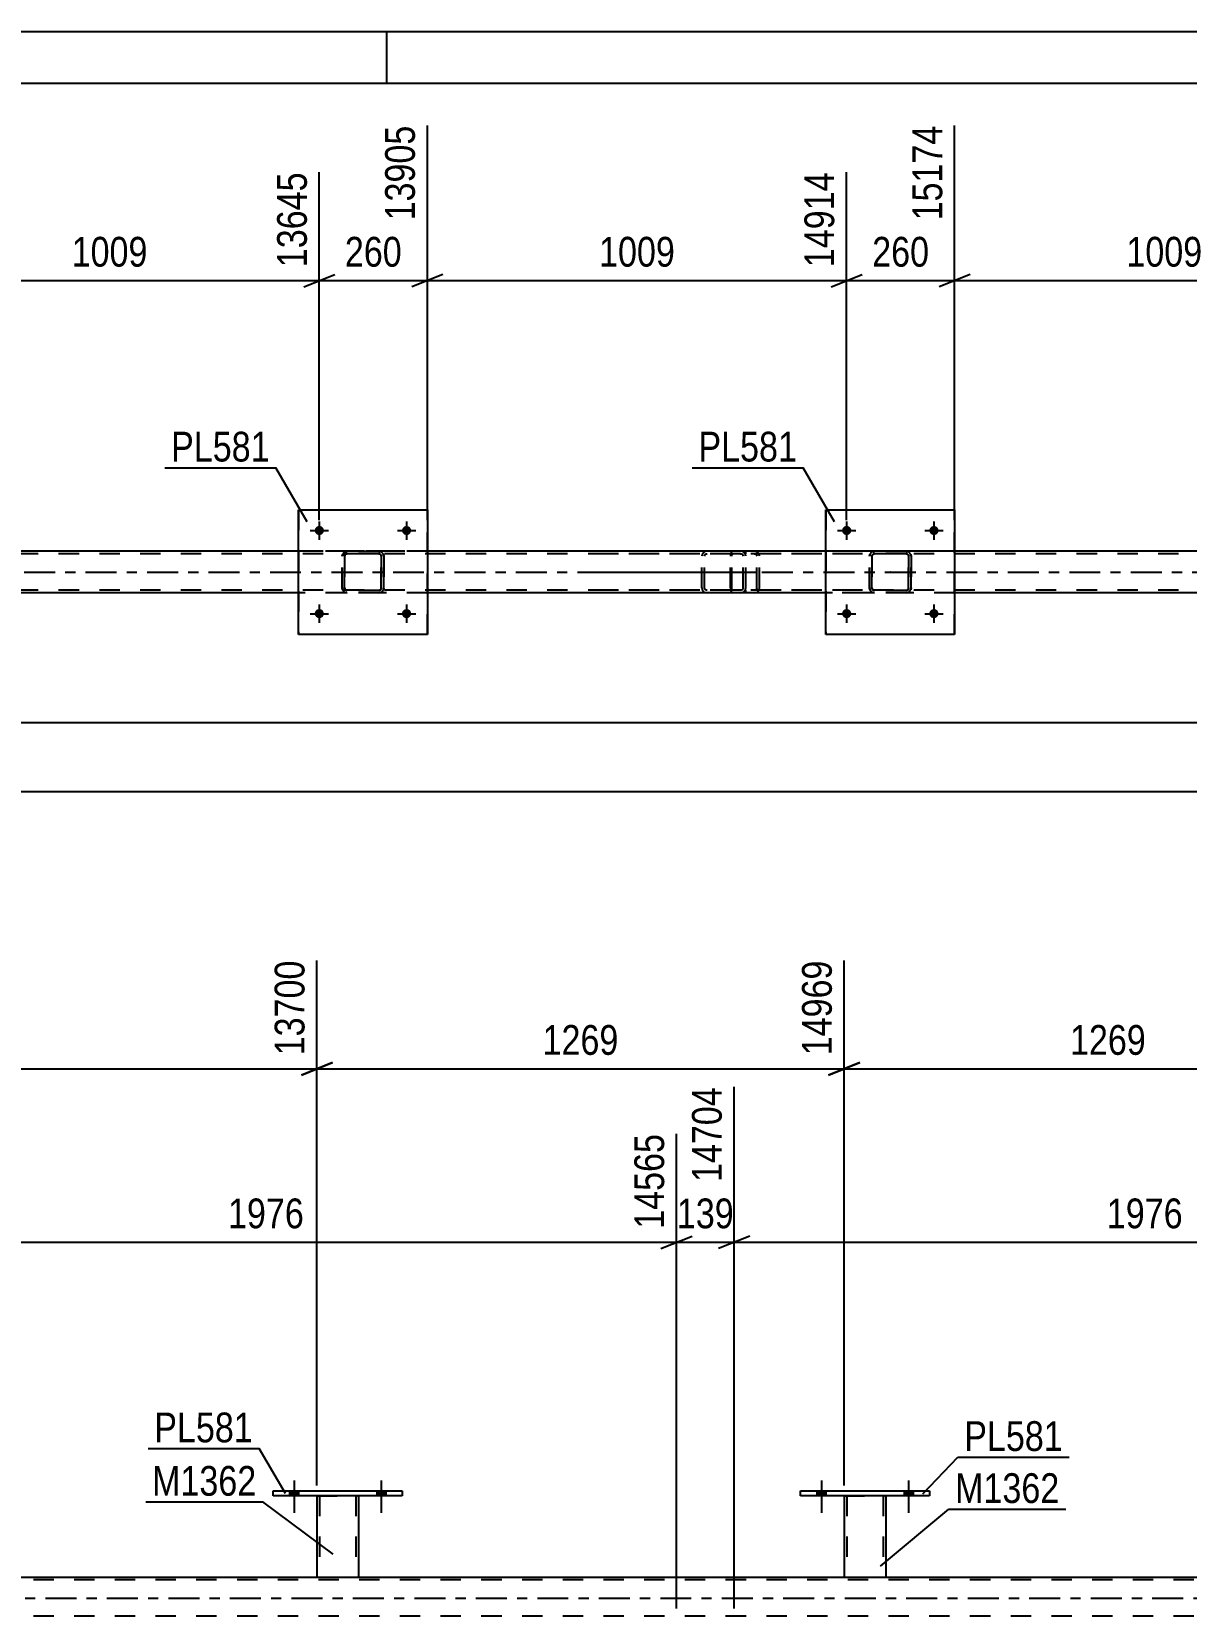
# Model space of a CAD drawing. Header units: millimetres. Extents: x 0 to 841, y 0 to 594.
# Drawn here: x 596.8 to 707.9, y 441.4 to 594 of the extents above; entities that cross this region are included whole.
import ezdxf

# ---------------------------------------------------------------- set-up
doc = ezdxf.new("R2010")
doc.units = ezdxf.units.MM
doc.linetypes.add('DXK_LINE_DOT2', pattern=[3.9198, 1.9599, -1.9599])
doc.linetypes.add('DXK_LINE_DOT3', pattern=[5.9187, 2.979, -0.9799, 0.9799, -0.9799])
doc.styles.add('Arial Narrow', font='ARIALN.TTF', dxfattribs={"height": 0.2})

# ---------------------------------------------------------------- blocks, each defined once
blk = doc.blocks.new('Unknown-122573538-1135')
at = {"color": 5, "linetype": 'Continuous'}
for p, q in [((841, 594), (0, 594)), ((631, 589), (631, 594)), ((836, 589), (5, 589))]:
    blk.add_line(p, q, dxfattribs=at)
blk = doc.blocks.new('Part-122573538-2550 - 2500')
at = {"color": 7, "linetype": 'DXK_LINE_DOT2'}
for p, q in [((758.15, 543.74), (104.82, 543.74)), ((758.15, 543.98), (216.39, 543.98)), ((634.89, 543.98), (622.49, 543.98)), ((685.65, 543.98), (673.25, 543.98)), ((758.15, 540.22), (104.82, 540.22)), ((634.89, 539.98), (622.49, 539.98)), ((685.65, 539.98), (673.25, 539.98))]:
    blk.add_line(p, q, dxfattribs=at)
at = {"color": 2, "linetype": 'Continuous'}
for p, q in [((622.49, 543.98), (584.13, 543.98)), ((673.25, 543.98), (634.89, 543.98)), ((724.02, 543.98), (685.65, 543.98)), ((622.49, 539.98), (584.13, 539.98)), ((673.25, 539.98), (634.89, 539.98)), ((724.02, 539.98), (685.65, 539.98))]:
    blk.add_line(p, q, dxfattribs=at)
at = {"color": 7, "linetype": 'DXK_LINE_DOT3'}
blk.add_line((104.82, 541.98), (758.15, 541.98), dxfattribs=at)
blk = doc.blocks.new('Part-122573538-2644 - 2500')
at = {"color": 2, "linetype": 'Continuous'}
for p, q in [((673.25, 535.97), (673.25, 547.97)), ((673.25, 547.97), (673.25, 547.97)), ((673.25, 547.97), (685.65, 547.97)), ((685.65, 547.97), (685.65, 535.97)), ((673.25, 535.97), (673.25, 535.97)), ((685.65, 535.97), (673.25, 535.97))]:
    blk.add_line(p, q, dxfattribs=at)
at = {"color": 7, "linetype": 'DXK_LINE_DOT2'}
for p, q in [((673.25, 547.97), (673.25, 535.97)), ((673.25, 547.97), (673.25, 547.97)), ((685.65, 535.97), (685.65, 547.97)), ((673.25, 535.97), (673.25, 535.97))]:
    blk.add_line(p, q, dxfattribs=at)
blk = doc.blocks.new('Part-122573538-2645 - 2500')
at = {"color": 7, "linetype": 'DXK_LINE_DOT2'}
for p, q in [((677.45, 543.49), (677.49, 543.68)), ((677.49, 543.68), (677.45, 543.49)), ((677.45, 540.45), (677.45, 543.49)), ((677.45, 543.49), (677.45, 543.49)), ((677.45, 540.45), (677.45, 543.49)), ((677.69, 543.49), (677.71, 543.59)), ((677.71, 543.59), (677.69, 543.49)), ((677.69, 540.45), (677.69, 543.49)), ((677.69, 543.49), (677.69, 543.49)), ((677.69, 543.49), (677.69, 540.45)), ((677.71, 543.59), (677.77, 543.66)), ((677.76, 543.66), (677.71, 543.59)), ((677.75, 543.94), (677.93, 543.97)), ((677.93, 543.97), (677.75, 543.94)), ((677.75, 543.94), (677.75, 543.94)), ((677.84, 543.72), (677.76, 543.66)), ((677.77, 543.66), (677.84, 543.72)), ((677.84, 543.72), (677.93, 543.73)), ((677.93, 543.73), (677.84, 543.72)), ((680.97, 543.97), (677.93, 543.97)), ((680.97, 543.73), (677.93, 543.73)), ((680.97, 543.97), (681.16, 543.94)), ((681.16, 543.94), (680.97, 543.97)), ((680.97, 543.73), (681.07, 543.72)), ((681.07, 543.72), (680.97, 543.73)), ((681.07, 543.72), (681.07, 543.72)), ((681.07, 543.72), (681.14, 543.66)), ((681.14, 543.66), (681.07, 543.72)), ((681.14, 543.66), (681.2, 543.59)), ((681.2, 543.59), (681.14, 543.66)), ((681.2, 543.59), (681.21, 543.49)), ((681.21, 543.49), (681.2, 543.59)), ((681.21, 540.45), (681.21, 543.49)), ((681.21, 543.49), (681.21, 543.49)), ((681.21, 543.49), (681.21, 540.45)), ((681.42, 543.68), (681.45, 543.49)), ((681.45, 543.49), (681.42, 543.68)), ((681.45, 540.45), (681.45, 543.49)), ((681.45, 543.49), (681.45, 543.49)), ((681.45, 543.49), (681.45, 540.45)), ((677.45, 540.45), (677.45, 540.45)), ((677.49, 540.27), (677.45, 540.45)), ((677.45, 540.45), (677.49, 540.27)), ((677.69, 540.45), (677.69, 540.45)), ((677.71, 540.36), (677.69, 540.45)), ((677.69, 540.45), (677.71, 540.36)), ((677.77, 540.28), (677.71, 540.36)), ((677.71, 540.36), (677.76, 540.28)), ((677.76, 540.28), (677.84, 540.23)), ((677.84, 540.23), (677.77, 540.28)), ((677.93, 540.21), (677.84, 540.23)), ((677.84, 540.23), (677.93, 540.21)), ((680.97, 540.21), (677.93, 540.21)), ((681.07, 540.23), (680.97, 540.21)), ((680.97, 540.21), (681.07, 540.23)), ((681.14, 540.28), (681.07, 540.23)), ((681.07, 540.23), (681.14, 540.28)), ((681.07, 540.23), (681.07, 540.23)), ((681.2, 540.36), (681.14, 540.28)), ((681.14, 540.28), (681.2, 540.36)), ((681.21, 540.45), (681.2, 540.36)), ((681.2, 540.36), (681.21, 540.45)), ((681.21, 540.45), (681.21, 540.45)), ((681.45, 540.45), (681.42, 540.27)), ((681.42, 540.27), (681.45, 540.45)), ((681.45, 540.45), (681.45, 540.45)), ((677.75, 540.01), (677.75, 540.01)), ((677.93, 539.97), (677.75, 540.01)), ((677.75, 540.01), (677.93, 539.97)), ((680.97, 539.97), (677.93, 539.97)), ((681.16, 540.01), (680.97, 539.97)), ((680.97, 539.97), (681.16, 540.01))]:
    blk.add_line(p, q, dxfattribs=at)
at = {"color": 7, "linetype": 'DXK_LINE_DOT3'}
blk.add_line((679.46, 541.97), (679.45, 541.97), dxfattribs=at)
at = {"color": 7, "linetype": 'DXK_LINE_DOT2'}
for centre, start, end in [((677.93, 543.49), 112.5, 157.5), ((677.93, 543.49), 112.5, 157.5), ((680.97, 543.49), 22.5, 67.5), ((680.97, 543.49), 22.5, 67.5), ((677.93, 540.45), 202.5, 247.5), ((677.93, 540.45), 202.5, 247.5), ((680.97, 540.45), 292.5, 337.5), ((680.97, 540.45), 292.5, 337.5)]:
    blk.add_arc(centre, 0.48, start, end, dxfattribs=at)
blk = doc.blocks.new('Part-122573538-2650 - 2500')
at = {"color": 2, "linetype": 'Continuous'}
for p, q in [((622.49, 535.97), (622.49, 547.97)), ((622.49, 547.97), (622.49, 547.97)), ((622.49, 547.97), (634.89, 547.97)), ((634.89, 547.97), (634.89, 535.97)), ((622.49, 535.97), (622.49, 535.97)), ((634.89, 535.97), (622.49, 535.97))]:
    blk.add_line(p, q, dxfattribs=at)
at = {"color": 7, "linetype": 'DXK_LINE_DOT2'}
for p, q in [((622.49, 547.97), (622.49, 535.97)), ((622.49, 547.97), (622.49, 547.97)), ((634.89, 535.97), (634.89, 547.97)), ((622.49, 535.97), (622.49, 535.97))]:
    blk.add_line(p, q, dxfattribs=at)
blk = doc.blocks.new('Bolt-122573538-2586 - 2500')
at = {"linetype": 'Continuous'}
for points in [[(674.81, 545.97), (674.82, 546.07), (674.85, 546.15), (674.9, 546.23), (674.96, 546.3), (675.03, 546.36), (675.12, 546.39), (675.21, 546.41), (675.3, 546.41), (675.39, 546.39), (675.47, 546.36), (675.55, 546.3), (675.61, 546.23), (675.66, 546.15), (675.69, 546.07), (675.69, 545.97), (675.69, 545.88), (675.66, 545.8), (675.61, 545.72), (675.55, 545.65), (675.47, 545.59), (675.39, 545.56), (675.3, 545.54), (675.21, 545.54), (675.12, 545.56), (675.03, 545.59), (674.96, 545.65), (674.9, 545.72), (674.85, 545.8), (674.82, 545.88)], [(683.21, 545.97), (683.22, 546.07), (683.25, 546.15), (683.3, 546.23), (683.36, 546.3), (683.43, 546.36), (683.52, 546.39), (683.61, 546.41), (683.7, 546.41), (683.79, 546.39), (683.87, 546.36), (683.95, 546.3), (684.01, 546.23), (684.06, 546.15), (684.09, 546.07), (684.09, 545.97), (684.09, 545.88), (684.06, 545.8), (684.01, 545.72), (683.95, 545.65), (683.87, 545.59), (683.79, 545.56), (683.7, 545.54), (683.61, 545.54), (683.52, 545.56), (683.43, 545.59), (683.36, 545.65), (683.3, 545.72), (683.25, 545.8), (683.22, 545.88)]]:
    blk.add_hatch(color=1, dxfattribs=at).paths.add_polyline_path(points)
at = {"color": 1, "linetype": 'Continuous'}
for p, q in [((675.25, 546.85), (675.25, 545.09)), ((683.65, 546.85), (683.65, 545.09)), ((674.37, 545.97), (676.13, 545.97)), ((682.77, 545.97), (684.53, 545.97))]:
    blk.add_line(p, q, dxfattribs=at)
blk = doc.blocks.new('Part-122573538-2651 - 2500')
at = {"color": 7, "linetype": 'DXK_LINE_DOT2'}
for p, q in [((626.69, 543.49), (626.73, 543.68)), ((626.73, 543.68), (626.69, 543.49)), ((626.69, 540.45), (626.69, 543.49)), ((626.69, 543.49), (626.69, 543.49)), ((626.69, 540.45), (626.69, 543.49)), ((626.93, 543.49), (626.95, 543.59)), ((626.95, 543.59), (626.93, 543.49)), ((626.93, 540.45), (626.93, 543.49)), ((626.93, 543.49), (626.93, 543.49)), ((626.93, 543.49), (626.93, 540.45)), ((626.95, 543.59), (627, 543.66)), ((627, 543.66), (626.95, 543.59)), ((626.99, 543.94), (627.17, 543.97)), ((627.17, 543.97), (626.99, 543.94)), ((626.99, 543.94), (626.99, 543.94)), ((627, 543.66), (627.08, 543.72)), ((627.08, 543.72), (627, 543.66)), ((627.08, 543.72), (627.17, 543.73)), ((627.17, 543.73), (627.08, 543.72)), ((630.21, 543.97), (627.17, 543.97)), ((630.21, 543.73), (627.17, 543.73)), ((630.21, 543.97), (630.39, 543.94)), ((630.4, 543.94), (630.21, 543.97)), ((630.21, 543.73), (630.3, 543.72)), ((630.3, 543.72), (630.21, 543.73)), ((630.3, 543.72), (630.3, 543.72)), ((630.3, 543.72), (630.38, 543.66)), ((630.38, 543.66), (630.3, 543.72)), ((630.38, 543.66), (630.43, 543.59)), ((630.43, 543.59), (630.38, 543.66)), ((630.43, 543.59), (630.45, 543.49)), ((630.45, 543.49), (630.43, 543.59)), ((630.45, 540.45), (630.45, 543.49)), ((630.45, 543.49), (630.45, 543.49)), ((630.45, 543.49), (630.45, 540.45)), ((630.65, 543.68), (630.69, 543.49)), ((630.69, 543.49), (630.66, 543.68)), ((630.69, 540.45), (630.69, 543.49)), ((630.69, 543.49), (630.69, 543.49)), ((630.69, 543.49), (630.69, 540.45)), ((626.69, 540.45), (626.69, 540.45)), ((626.73, 540.27), (626.69, 540.45)), ((626.69, 540.45), (626.73, 540.27)), ((626.93, 540.45), (626.93, 540.45)), ((626.95, 540.36), (626.93, 540.45)), ((626.93, 540.45), (626.95, 540.36)), ((627, 540.28), (626.95, 540.36)), ((626.95, 540.36), (627, 540.28)), ((627.08, 540.23), (627, 540.28)), ((627, 540.28), (627.08, 540.23)), ((627.17, 540.21), (627.08, 540.23)), ((627.08, 540.23), (627.17, 540.21)), ((630.21, 540.21), (627.17, 540.21)), ((630.3, 540.23), (630.21, 540.21)), ((630.21, 540.21), (630.3, 540.23)), ((630.38, 540.28), (630.3, 540.23)), ((630.3, 540.23), (630.38, 540.28)), ((630.3, 540.23), (630.3, 540.23)), ((630.43, 540.36), (630.38, 540.28)), ((630.38, 540.28), (630.43, 540.36)), ((630.45, 540.45), (630.43, 540.36)), ((630.43, 540.36), (630.45, 540.45)), ((630.45, 540.45), (630.45, 540.45)), ((630.69, 540.45), (630.65, 540.27)), ((630.66, 540.27), (630.69, 540.45)), ((630.69, 540.45), (630.69, 540.45)), ((626.99, 540.01), (626.99, 540.01)), ((627.17, 539.97), (626.99, 540.01)), ((626.99, 540.01), (627.17, 539.97)), ((630.21, 539.97), (627.17, 539.97)), ((630.39, 540.01), (630.21, 539.97)), ((630.21, 539.97), (630.4, 540.01))]:
    blk.add_line(p, q, dxfattribs=at)
at = {"color": 7, "linetype": 'DXK_LINE_DOT3'}
blk.add_line((628.69, 541.97), (628.69, 541.97), dxfattribs=at)
at = {"color": 7, "linetype": 'DXK_LINE_DOT2'}
for centre, start, end in [((627.17, 543.49), 112.5, 157.5), ((627.17, 543.49), 112.5, 157.5), ((630.21, 543.49), 22.5, 67.5), ((630.21, 543.49), 22.5, 67.5), ((627.17, 540.45), 202.5, 247.5), ((627.17, 540.45), 202.5, 247.5), ((630.21, 540.45), 292.5, 337.5), ((630.21, 540.45), 292.5, 337.5)]:
    blk.add_arc(centre, 0.48, start, end, dxfattribs=at)
blk = doc.blocks.new('Bolt-122573538-2587 - 2500')
at = {"linetype": 'Continuous'}
for points in [[(674.81, 537.97), (674.82, 538.07), (674.85, 538.15), (674.9, 538.23), (674.96, 538.3), (675.03, 538.36), (675.12, 538.39), (675.21, 538.41), (675.3, 538.41), (675.39, 538.39), (675.47, 538.36), (675.55, 538.3), (675.61, 538.23), (675.66, 538.15), (675.69, 538.07), (675.69, 537.97), (675.69, 537.88), (675.66, 537.8), (675.61, 537.72), (675.55, 537.65), (675.47, 537.59), (675.39, 537.56), (675.3, 537.54), (675.21, 537.54), (675.12, 537.56), (675.03, 537.59), (674.96, 537.65), (674.9, 537.72), (674.85, 537.8), (674.82, 537.88)], [(683.21, 537.97), (683.22, 538.07), (683.25, 538.15), (683.3, 538.23), (683.36, 538.3), (683.43, 538.36), (683.52, 538.39), (683.61, 538.41), (683.7, 538.41), (683.79, 538.39), (683.87, 538.36), (683.95, 538.3), (684.01, 538.23), (684.06, 538.15), (684.09, 538.07), (684.09, 537.97), (684.09, 537.88), (684.06, 537.8), (684.01, 537.72), (683.95, 537.65), (683.87, 537.59), (683.79, 537.56), (683.7, 537.54), (683.61, 537.54), (683.52, 537.56), (683.43, 537.59), (683.36, 537.65), (683.3, 537.72), (683.25, 537.8), (683.22, 537.88)]]:
    blk.add_hatch(color=1, dxfattribs=at).paths.add_polyline_path(points)
at = {"color": 1, "linetype": 'Continuous'}
for p, q in [((675.25, 538.85), (675.25, 537.09)), ((683.65, 538.85), (683.65, 537.09)), ((674.37, 537.97), (676.13, 537.97)), ((682.77, 537.97), (684.53, 537.97))]:
    blk.add_line(p, q, dxfattribs=at)
blk = doc.blocks.new('Bolt-122573538-2588 - 2500')
at = {"linetype": 'Continuous'}
for points in [[(624.05, 545.97), (624.06, 546.07), (624.09, 546.15), (624.14, 546.23), (624.2, 546.3), (624.27, 546.36), (624.36, 546.39), (624.45, 546.41), (624.54, 546.41), (624.63, 546.39), (624.71, 546.36), (624.79, 546.3), (624.85, 546.23), (624.89, 546.15), (624.92, 546.07), (624.93, 545.97), (624.92, 545.88), (624.89, 545.8), (624.85, 545.72), (624.79, 545.65), (624.71, 545.59), (624.63, 545.56), (624.54, 545.54), (624.45, 545.54), (624.36, 545.56), (624.27, 545.59), (624.2, 545.65), (624.14, 545.72), (624.09, 545.8), (624.06, 545.88)], [(632.45, 545.97), (632.46, 546.07), (632.49, 546.15), (632.54, 546.23), (632.6, 546.3), (632.67, 546.36), (632.76, 546.39), (632.85, 546.41), (632.94, 546.41), (633.03, 546.39), (633.11, 546.36), (633.19, 546.3), (633.25, 546.23), (633.29, 546.15), (633.32, 546.07), (633.33, 545.97), (633.32, 545.88), (633.29, 545.8), (633.25, 545.72), (633.19, 545.65), (633.11, 545.59), (633.03, 545.56), (632.94, 545.54), (632.85, 545.54), (632.76, 545.56), (632.67, 545.59), (632.6, 545.65), (632.54, 545.72), (632.49, 545.8), (632.46, 545.88)]]:
    blk.add_hatch(color=1, dxfattribs=at).paths.add_polyline_path(points)
at = {"color": 1, "linetype": 'Continuous'}
for p, q in [((624.49, 546.85), (624.49, 545.09)), ((632.89, 546.85), (632.89, 545.09)), ((623.61, 545.97), (625.37, 545.97)), ((632.01, 545.97), (633.77, 545.97))]:
    blk.add_line(p, q, dxfattribs=at)
blk = doc.blocks.new('Bolt-122573538-2589 - 2500')
at = {"linetype": 'Continuous'}
for points in [[(624.05, 537.97), (624.06, 538.07), (624.09, 538.15), (624.14, 538.23), (624.2, 538.3), (624.27, 538.36), (624.36, 538.39), (624.45, 538.41), (624.54, 538.41), (624.63, 538.39), (624.71, 538.36), (624.79, 538.3), (624.85, 538.23), (624.89, 538.15), (624.92, 538.07), (624.93, 537.97), (624.92, 537.88), (624.89, 537.8), (624.85, 537.72), (624.79, 537.65), (624.71, 537.59), (624.63, 537.56), (624.54, 537.54), (624.45, 537.54), (624.36, 537.56), (624.27, 537.59), (624.2, 537.65), (624.14, 537.72), (624.09, 537.8), (624.06, 537.88)], [(632.45, 537.97), (632.46, 538.07), (632.49, 538.15), (632.54, 538.23), (632.6, 538.3), (632.67, 538.36), (632.76, 538.39), (632.85, 538.41), (632.94, 538.41), (633.03, 538.39), (633.11, 538.36), (633.19, 538.3), (633.25, 538.23), (633.29, 538.15), (633.32, 538.07), (633.33, 537.97), (633.32, 537.88), (633.29, 537.8), (633.25, 537.72), (633.19, 537.65), (633.11, 537.59), (633.03, 537.56), (632.94, 537.54), (632.85, 537.54), (632.76, 537.56), (632.67, 537.59), (632.6, 537.65), (632.54, 537.72), (632.49, 537.8), (632.46, 537.88)]]:
    blk.add_hatch(color=1, dxfattribs=at).paths.add_polyline_path(points)
at = {"color": 1, "linetype": 'Continuous'}
for p, q in [((624.49, 538.85), (624.49, 537.09)), ((632.89, 538.85), (632.89, 537.09)), ((623.61, 537.97), (625.37, 537.97)), ((632.01, 537.97), (633.77, 537.97))]:
    blk.add_line(p, q, dxfattribs=at)
blk = doc.blocks.new('Part-122573538-2702 - 2500')
at = {"color": 7, "linetype": 'DXK_LINE_DOT2'}
for p, q in [((665.04, 543.98), (650.71, 543.98)), ((665.04, 543.74), (650.71, 543.74)), ((661.35, 543.67), (661.31, 543.5)), ((661.31, 540.46), (661.31, 543.5)), ((661.35, 543.68), (661.35, 543.67)), ((661.57, 543.5), (661.59, 543.59)), ((661.57, 540.46), (661.57, 543.5)), ((661.59, 543.59), (661.64, 543.67)), ((661.82, 543.98), (661.63, 543.94)), ((661.64, 543.67), (661.73, 543.72)), ((661.73, 543.72), (661.82, 543.74)), ((665.23, 543.94), (665.04, 543.98)), ((665.04, 543.74), (665.13, 543.72)), ((665.13, 543.72), (665.22, 543.67)), ((665.22, 543.67), (665.27, 543.59)), ((665.27, 543.59), (665.29, 543.5)), ((665.29, 540.46), (665.29, 543.5)), ((665.51, 543.67), (665.51, 543.68)), ((665.55, 543.5), (665.51, 543.67)), ((665.55, 540.46), (665.55, 543.5)), ((665.04, 540.22), (650.71, 540.22)), ((661.31, 540.46), (661.35, 540.27)), ((661.59, 540.36), (661.57, 540.46)), ((661.64, 540.29), (661.59, 540.36)), ((661.73, 540.23), (661.64, 540.29)), ((661.82, 540.22), (661.73, 540.23)), ((665.13, 540.23), (665.04, 540.22)), ((665.22, 540.29), (665.13, 540.23)), ((665.27, 540.36), (665.22, 540.29)), ((665.29, 540.46), (665.27, 540.36)), ((665.51, 540.27), (665.55, 540.46)), ((665.04, 539.98), (650.71, 539.98)), ((661.63, 540.01), (661.82, 539.98)), ((665.04, 539.98), (665.23, 540.01))]:
    blk.add_line(p, q, dxfattribs=at)
at = {"color": 7, "linetype": 'DXK_LINE_DOT3'}
blk.add_line((652.31, 541.98), (666.68, 541.98), dxfattribs=at)
at = {"color": 7, "linetype": 'DXK_LINE_DOT2'}
for centre, start, end in [((661.8, 543.48), 110.9282, 155.8647), ((665.05, 543.48), 24.1353, 69.0718), ((661.8, 540.47), 204.1353, 249.0718), ((665.05, 540.47), 290.9282, 335.8647)]:
    blk.add_arc(centre, 0.495, start, end, dxfattribs=at)
blk = doc.blocks.new('Part-122573538-2715 - 2500')
at = {"color": 7, "linetype": 'DXK_LINE_DOT2'}
for p, q in [((664.08, 543.68), (664.06, 543.5)), ((664.06, 540.46), (664.06, 543.5)), ((664.13, 543.83), (664.08, 543.68)), ((664.22, 543.94), (664.13, 543.83)), ((664.19, 543.5), (664.2, 543.59)), ((664.19, 540.46), (664.19, 543.5)), ((664.2, 543.59), (664.23, 543.67)), ((664.32, 543.98), (664.22, 543.94)), ((664.23, 543.67), (664.27, 543.72)), ((664.27, 543.72), (664.32, 543.74)), ((676.79, 543.98), (664.32, 543.98)), ((676.79, 543.74), (664.32, 543.74)), ((665.55, 543.74), (665.55, 543.98)), ((666.55, 543.94), (666.36, 543.98)), ((666.36, 543.74), (666.46, 543.72)), ((666.46, 543.72), (666.54, 543.67)), ((666.54, 543.67), (666.59, 543.59)), ((666.59, 543.59), (666.61, 543.5)), ((666.61, 540.46), (666.61, 543.5)), ((666.83, 543.67), (666.83, 543.68)), ((666.87, 543.5), (666.83, 543.67)), ((666.87, 540.46), (666.87, 543.5)), ((664.06, 540.46), (664.08, 540.27)), ((664.08, 540.27), (664.13, 540.12)), ((664.13, 540.12), (664.22, 540.01)), ((664.2, 540.36), (664.19, 540.46)), ((664.23, 540.29), (664.2, 540.36)), ((664.27, 540.23), (664.23, 540.29)), ((664.32, 540.22), (664.27, 540.23)), ((676.79, 540.22), (664.32, 540.22)), ((665.55, 539.98), (665.55, 540.22)), ((666.46, 540.23), (666.36, 540.22)), ((666.54, 540.29), (666.46, 540.23)), ((666.59, 540.36), (666.54, 540.29)), ((666.61, 540.46), (666.59, 540.36)), ((666.83, 540.27), (666.87, 540.46)), ((664.22, 540.01), (664.32, 539.98)), ((676.79, 539.98), (664.32, 539.98)), ((666.36, 539.98), (666.55, 540.01))]:
    blk.add_line(p, q, dxfattribs=at)
for centre, start, end in [((666.38, 543.48), 23.9465, 68.8966), ((666.38, 540.47), 291.1034, 336.0535)]:
    blk.add_arc(centre, 0.493, start, end, dxfattribs=at)
blk = doc.blocks.new('Part-122573538-3309 - 3249')
at = {"color": 2, "linetype": 'Continuous'}
blk.add_line((100.96, 445.2), (755.72, 445.2), dxfattribs=at)
at = {"color": 7, "linetype": 'DXK_LINE_DOT2'}
for p, q in [((755.72, 444.96), (100.96, 444.96)), ((755.72, 441.44), (100.96, 441.44))]:
    blk.add_line(p, q, dxfattribs=at)
at = {"color": 7, "linetype": 'DXK_LINE_DOT3'}
blk.add_line((100.96, 443.2), (755.72, 443.2), dxfattribs=at)
blk = doc.blocks.new('Bolt-122573538-3494 - 3249')
at = {"linetype": 'Continuous'}
for points in [[(672.38, 453.04), (673.26, 453.04), (673.26, 453.52), (672.38, 453.52)], [(680.78, 453.04), (681.66, 453.04), (681.66, 453.52), (680.78, 453.52)]]:
    blk.add_hatch(color=1, dxfattribs=at).paths.add_polyline_path(points)
at = {"color": 1, "linetype": 'Continuous'}
for p, q in [((672.38, 453.52), (672.38, 453.04)), ((672.82, 454.52), (672.82, 451.4)), ((673.26, 453.52), (673.26, 453.04)), ((680.78, 453.52), (680.78, 453.04)), ((681.22, 454.52), (681.22, 451.4)), ((681.66, 453.52), (681.66, 453.04))]:
    blk.add_line(p, q, dxfattribs=at)
blk = doc.blocks.new('Bolt-122573538-3495 - 3249')
at = {"linetype": 'Continuous'}
for points in [[(672.38, 453.04), (673.26, 453.04), (673.26, 453.52), (672.38, 453.52)], [(680.78, 453.04), (681.66, 453.04), (681.66, 453.52), (680.78, 453.52)]]:
    blk.add_hatch(color=1, dxfattribs=at).paths.add_polyline_path(points)
at = {"color": 1, "linetype": 'Continuous'}
for p, q in [((672.38, 453.52), (672.38, 453.04)), ((672.82, 454.52), (672.82, 451.4)), ((673.26, 453.52), (673.26, 453.04)), ((680.78, 453.52), (680.78, 453.04)), ((681.22, 454.52), (681.22, 451.4)), ((681.66, 453.52), (681.66, 453.04))]:
    blk.add_line(p, q, dxfattribs=at)
blk = doc.blocks.new('Part-122573538-3524 - 3249')
at = {"color": 2, "linetype": 'Continuous'}
for p, q in [((670.82, 453.52), (683.22, 453.52)), ((670.82, 453.04), (670.82, 453.52)), ((683.22, 453.52), (683.22, 453.04)), ((683.22, 453.04), (670.82, 453.04))]:
    blk.add_line(p, q, dxfattribs=at)
blk = doc.blocks.new('Bolt-122573538-3653 - 3249')
at = {"linetype": 'Continuous'}
for points in [[(621.62, 453.04), (622.5, 453.04), (622.5, 453.52), (621.62, 453.52)], [(630.02, 453.04), (630.9, 453.04), (630.9, 453.52), (630.02, 453.52)]]:
    blk.add_hatch(color=1, dxfattribs=at).paths.add_polyline_path(points)
at = {"color": 1, "linetype": 'Continuous'}
for p, q in [((621.62, 453.52), (621.62, 453.04)), ((622.06, 454.52), (622.06, 451.4)), ((622.5, 453.52), (622.5, 453.04)), ((630.02, 453.52), (630.02, 453.04)), ((630.46, 454.52), (630.46, 451.4)), ((630.9, 453.52), (630.9, 453.04))]:
    blk.add_line(p, q, dxfattribs=at)
blk = doc.blocks.new('Bolt-122573538-3654 - 3249')
at = {"linetype": 'Continuous'}
for points in [[(621.62, 453.04), (622.5, 453.04), (622.5, 453.52), (621.62, 453.52)], [(630.02, 453.04), (630.9, 453.04), (630.9, 453.52), (630.02, 453.52)]]:
    blk.add_hatch(color=1, dxfattribs=at).paths.add_polyline_path(points)
at = {"color": 1, "linetype": 'Continuous'}
for p, q in [((621.62, 453.52), (621.62, 453.04)), ((622.06, 454.52), (622.06, 451.4)), ((622.5, 453.52), (622.5, 453.04)), ((630.02, 453.52), (630.02, 453.04)), ((630.46, 454.52), (630.46, 451.4)), ((630.9, 453.52), (630.9, 453.04))]:
    blk.add_line(p, q, dxfattribs=at)
blk = doc.blocks.new('Part-122573538-3674 - 3249')
at = {"color": 2, "linetype": 'Continuous'}
for p, q in [((624.26, 453.04), (624.26, 445.2)), ((628.26, 453.04), (628.26, 445.2)), ((624.26, 445.2), (628.26, 445.2))]:
    blk.add_line(p, q, dxfattribs=at)
at = {"color": 7, "linetype": 'DXK_LINE_DOT2'}
for p, q in [((624.26, 453.04), (628.26, 453.04)), ((624.26, 453.04), (624.26, 453.04)), ((624.26, 453.04), (624.26, 453.04)), ((624.5, 453.04), (624.5, 445.2)), ((628.02, 453.04), (628.02, 445.2)), ((628.26, 453.04), (628.26, 453.04)), ((628.26, 453.04), (628.26, 453.04)), ((627.96, 445.2), (628, 445.2)), ((627.96, 445.2), (628, 445.2)), ((628, 445.2), (628.02, 445.2)), ((628, 445.2), (628.02, 445.2))]:
    blk.add_line(p, q, dxfattribs=at)
blk = doc.blocks.new('Part-122573538-3679 - 3249')
at = {"color": 2, "linetype": 'Continuous'}
for p, q in [((620.06, 453.52), (632.46, 453.52)), ((620.06, 453.04), (620.06, 453.52)), ((632.46, 453.52), (632.46, 453.04)), ((632.46, 453.04), (620.06, 453.04))]:
    blk.add_line(p, q, dxfattribs=at)
blk = doc.blocks.new('Part-122573538-3684 - 3249')
at = {"color": 2, "linetype": 'Continuous'}
for p, q in [((675.02, 453.04), (675.02, 445.2)), ((679.02, 453.04), (679.02, 445.2)), ((675.02, 445.2), (679.02, 445.2))]:
    blk.add_line(p, q, dxfattribs=at)
at = {"color": 7, "linetype": 'DXK_LINE_DOT2'}
for p, q in [((675.02, 453.04), (679.02, 453.04)), ((675.02, 453.04), (675.02, 453.04)), ((675.02, 453.04), (675.02, 453.04)), ((675.26, 453.04), (675.26, 445.2)), ((678.78, 453.04), (678.78, 445.2)), ((679.02, 453.04), (679.02, 453.04)), ((679.02, 453.04), (679.02, 453.04)), ((678.72, 445.2), (678.76, 445.2)), ((678.72, 445.2), (678.76, 445.2)), ((678.76, 445.2), (678.78, 445.2)), ((678.76, 445.2), (678.78, 445.2))]:
    blk.add_line(p, q, dxfattribs=at)
blk = doc.blocks.new('StraightDimension-122573538-2852 - 2500')
at = {"color": 7, "linetype": 'Continuous'}
for p, q in [((685.65, 546.98), (685.65, 584.97)), ((675.25, 546.97), (675.25, 580.47)), ((673.75, 569.43), (676.75, 570.63)), ((687.15, 570.63), (684.15, 569.43)), ((675.25, 570.03), (685.65, 570.03))]:
    blk.add_line(p, q, dxfattribs=at)
at = {"color": 0}
blk.add_wipeout([(683.8, 570.78), (683.8, 574.98), (677.11, 574.98), (677.11, 570.78)], dxfattribs=at)
at = {"color": 3, "style": 'Arial Narrow'}
blk.add_text('260', height=2.863, dxfattribs=at).set_placement((677.71, 571.38))
at = {"color": 0, "linetype": 'Continuous'}
blk.add_wipeout([(685.05, 585.57), (680.85, 585.57), (680.85, 575.23), (685.05, 575.23)], dxfattribs=at)
at = {"color": 3, "linetype": 'Continuous', "style": 'Arial Narrow'}
blk.add_text('15174', height=2.863, rotation=90.0002, dxfattribs=at).set_placement((684.45, 575.83))
blk = doc.blocks.new('StraightDimension-122573538-2791 - 2500')
at = {"color": 7, "linetype": 'Continuous'}
blk.add_line((89.28, 520.86), (795.91, 520.86), dxfattribs=at)
blk = doc.blocks.new('StraightDimension-122573538-2841 - 2500')
at = {"color": 7, "linetype": 'Continuous'}
for p, q in [((685.65, 546.98), (685.65, 584.97)), ((726.02, 546.97), (726.02, 580.47)), ((687.15, 570.63), (684.15, 569.43)), ((724.52, 569.43), (727.52, 570.63)), ((685.65, 570.03), (726.02, 570.03))]:
    blk.add_line(p, q, dxfattribs=at)
at = {"color": 0, "linetype": 'Continuous'}
blk.add_wipeout([(725.42, 581.07), (721.22, 581.07), (721.22, 570.73), (725.42, 570.73)], dxfattribs=at)
at = {"color": 0}
blk.add_wipeout([(710.09, 570.78), (710.09, 574.98), (701.58, 574.98), (701.58, 570.78)], dxfattribs=at)
at = {"color": 3, "linetype": 'Continuous', "style": 'Arial Narrow'}
blk.add_text('16183', height=2.863, rotation=90.0002, dxfattribs=at).set_placement((724.82, 571.33))
at = {"color": 3, "style": 'Arial Narrow'}
blk.add_text('1009', height=2.863, dxfattribs=at).set_placement((702.18, 571.38))
blk = doc.blocks.new('StraightDimension-122573538-2863 - 2500')
at = {"color": 7, "linetype": 'Continuous'}
for p, q in [((634.89, 546.98), (634.89, 584.97)), ((675.25, 546.97), (675.25, 580.47)), ((636.39, 570.63), (633.39, 569.43)), ((673.75, 569.43), (676.75, 570.63)), ((634.89, 570.03), (675.25, 570.03))]:
    blk.add_line(p, q, dxfattribs=at)
at = {"color": 0, "linetype": 'Continuous'}
blk.add_wipeout([(674.65, 581.07), (670.45, 581.07), (670.45, 570.73), (674.65, 570.73)], dxfattribs=at)
at = {"color": 0}
blk.add_wipeout([(659.33, 570.78), (659.33, 574.98), (650.82, 574.98), (650.82, 570.78)], dxfattribs=at)
at = {"color": 3, "linetype": 'Continuous', "style": 'Arial Narrow'}
blk.add_text('14914', height=2.863, rotation=90.0002, dxfattribs=at).set_placement((674.05, 571.33))
at = {"color": 3, "style": 'Arial Narrow'}
blk.add_text('1009', height=2.863, dxfattribs=at).set_placement((651.42, 571.38))
blk = doc.blocks.new('StraightDimension-122573538-2874 - 2500')
at = {"color": 7, "linetype": 'Continuous'}
for p, q in [((634.89, 546.98), (634.89, 584.97)), ((624.49, 546.97), (624.49, 580.47)), ((622.99, 569.43), (625.99, 570.63)), ((636.39, 570.63), (633.39, 569.43)), ((624.49, 570.03), (634.89, 570.03))]:
    blk.add_line(p, q, dxfattribs=at)
at = {"color": 0}
blk.add_wipeout([(633.03, 570.78), (633.03, 574.98), (626.35, 574.98), (626.35, 570.78)], dxfattribs=at)
at = {"color": 3, "style": 'Arial Narrow'}
blk.add_text('260', height=2.863, dxfattribs=at).set_placement((626.95, 571.38))
at = {"color": 0, "linetype": 'Continuous'}
blk.add_wipeout([(634.29, 585.57), (630.09, 585.57), (630.09, 575.23), (634.29, 575.23)], dxfattribs=at)
at = {"color": 3, "linetype": 'Continuous', "style": 'Arial Narrow'}
blk.add_text('13905', height=2.863, rotation=90.0002, dxfattribs=at).set_placement((633.69, 575.83))
blk = doc.blocks.new('StraightDimension-122573538-2885 - 2500')
at = {"color": 7, "linetype": 'Continuous'}
for p, q in [((584.13, 546.98), (584.13, 584.97)), ((624.49, 546.97), (624.49, 580.47)), ((585.63, 570.63), (582.63, 569.43)), ((622.99, 569.43), (625.99, 570.63)), ((584.13, 570.03), (624.49, 570.03))]:
    blk.add_line(p, q, dxfattribs=at)
at = {"color": 0, "linetype": 'Continuous'}
blk.add_wipeout([(623.89, 581.07), (619.69, 581.07), (619.69, 570.73), (623.89, 570.73)], dxfattribs=at)
at = {"color": 0}
blk.add_wipeout([(608.57, 570.78), (608.57, 574.98), (600.05, 574.98), (600.05, 570.78)], dxfattribs=at)
at = {"color": 3, "linetype": 'Continuous', "style": 'Arial Narrow'}
blk.add_text('13645', height=2.863, rotation=90.0002, dxfattribs=at).set_placement((623.29, 571.33))
at = {"color": 3, "style": 'Arial Narrow'}
blk.add_text('1009', height=2.863, dxfattribs=at).set_placement((600.65, 571.38))
blk = doc.blocks.new('StraightDimension-122573538-7511 - 2500')
at = {"color": 7, "linetype": 'Continuous'}
blk.add_line((89.92, 527.5), (795.27, 527.5), dxfattribs=at)
blk = doc.blocks.new('StraightDimension-122573538-4152 - 3249')
at = {"color": 7, "linetype": 'Continuous'}
for p, q in [((522.73, 454.04), (522.73, 504.59)), ((624.26, 454.04), (624.26, 504.59)), ((524.23, 494.75), (521.23, 493.55)), ((622.76, 493.55), (625.76, 494.75)), ((522.73, 494.15), (624.26, 494.15))]:
    blk.add_line(p, q, dxfattribs=at)
at = {"color": 0, "linetype": 'Continuous'}
blk.add_wipeout([(623.66, 505.19), (619.46, 505.19), (619.46, 494.85), (623.66, 494.85)], dxfattribs=at)
at = {"color": 0}
blk.add_wipeout([(577.75, 494.9), (577.75, 499.1), (569.24, 499.1), (569.24, 494.9)], dxfattribs=at)
at = {"color": 3, "linetype": 'Continuous', "style": 'Arial Narrow'}
blk.add_text('13700', height=2.863, rotation=90.0002, dxfattribs=at).set_placement((623.06, 495.45))
at = {"color": 3, "style": 'Arial Narrow'}
blk.add_text('2538', height=2.863, dxfattribs=at).set_placement((569.84, 495.5))
blk = doc.blocks.new('StraightDimension-122573538-4142 - 3249')
at = {"color": 7, "linetype": 'Continuous'}
for p, q in [((624.26, 454.04), (624.26, 504.59)), ((675.02, 454.04), (675.02, 504.59)), ((625.76, 494.75), (622.76, 493.55)), ((673.52, 493.55), (676.52, 494.75)), ((624.26, 494.15), (675.02, 494.15))]:
    blk.add_line(p, q, dxfattribs=at)
at = {"color": 0, "linetype": 'Continuous'}
blk.add_wipeout([(674.42, 505.19), (670.22, 505.19), (670.22, 494.85), (674.42, 494.85)], dxfattribs=at)
at = {"color": 0}
blk.add_wipeout([(653.89, 494.9), (653.89, 499.1), (645.38, 499.1), (645.38, 494.9)], dxfattribs=at)
at = {"color": 3, "linetype": 'Continuous', "style": 'Arial Narrow'}
blk.add_text('14969', height=2.863, rotation=90.0002, dxfattribs=at).set_placement((673.82, 495.45))
at = {"color": 3, "style": 'Arial Narrow'}
blk.add_text('1269', height=2.863, dxfattribs=at).set_placement((645.98, 495.5))
blk = doc.blocks.new('StraightDimension-122573538-9901 - 3249')
at = {"color": 7, "linetype": 'Continuous'}
for p, q in [((664.43, 442.2), (664.43, 492.4)), ((658.88, 442.2), (658.88, 487.9)), ((657.38, 476.85), (660.38, 478.05)), ((665.93, 478.05), (662.93, 476.85)), ((658.88, 477.45), (664.43, 477.45))]:
    blk.add_line(p, q, dxfattribs=at)
at = {"color": 0}
blk.add_wipeout([(665, 478.2), (665, 482.4), (658.31, 482.4), (658.31, 478.2)], dxfattribs=at)
at = {"color": 3, "style": 'Arial Narrow'}
blk.add_text('139', height=2.863, dxfattribs=at).set_placement((658.91, 478.8))
at = {"color": 0, "linetype": 'Continuous'}
blk.add_wipeout([(663.83, 493), (659.63, 493), (659.63, 482.65), (663.83, 482.65)], dxfattribs=at)
at = {"color": 3, "linetype": 'Continuous', "style": 'Arial Narrow'}
blk.add_text('14704', height=2.863, rotation=90.0002, dxfattribs=at).set_placement((663.23, 483.25))
blk = doc.blocks.new('StraightDimension-122573538-4132 - 3249')
at = {"color": 7, "linetype": 'Continuous'}
for p, q in [((675.02, 454.04), (675.02, 504.59)), ((725.78, 454.04), (725.78, 504.59)), ((676.52, 494.75), (673.52, 493.55)), ((724.28, 493.55), (727.28, 494.75)), ((675.02, 494.15), (725.78, 494.15))]:
    blk.add_line(p, q, dxfattribs=at)
at = {"color": 0, "linetype": 'Continuous'}
blk.add_wipeout([(725.18, 505.19), (720.98, 505.19), (720.98, 494.85), (725.18, 494.85)], dxfattribs=at)
at = {"color": 0}
blk.add_wipeout([(704.66, 494.9), (704.66, 499.1), (696.15, 499.1), (696.15, 494.9)], dxfattribs=at)
at = {"color": 3, "linetype": 'Continuous', "style": 'Arial Narrow'}
blk.add_text('16238', height=2.863, rotation=90.0002, dxfattribs=at).set_placement((724.58, 495.45))
at = {"color": 3, "style": 'Arial Narrow'}
blk.add_text('1269', height=2.863, dxfattribs=at).set_placement((696.75, 495.5))
blk = doc.blocks.new('StraightDimension-122573538-9900 - 3249')
at = {"color": 7, "linetype": 'Continuous'}
for p, q in [((664.43, 442.2), (664.43, 492.4)), ((743.49, 442.2), (743.49, 487.9)), ((665.93, 478.05), (662.93, 476.85)), ((741.99, 476.85), (744.99, 478.05)), ((664.43, 477.45), (743.49, 477.45))]:
    blk.add_line(p, q, dxfattribs=at)
at = {"color": 0, "linetype": 'Continuous'}
blk.add_wipeout([(742.89, 488.5), (738.69, 488.5), (738.69, 478.15), (742.89, 478.15)], dxfattribs=at)
at = {"color": 0}
blk.add_wipeout([(708.22, 478.2), (708.22, 482.4), (699.7, 482.4), (699.7, 478.2)], dxfattribs=at)
at = {"color": 3, "linetype": 'Continuous', "style": 'Arial Narrow'}
blk.add_text('16681', height=2.863, rotation=90.0002, dxfattribs=at).set_placement((742.29, 478.75))
at = {"color": 3, "style": 'Arial Narrow'}
blk.add_text('1976', height=2.863, dxfattribs=at).set_placement((700.3, 478.8))
blk = doc.blocks.new('StraightDimension-122573538-9902 - 3249')
at = {"color": 7, "linetype": 'Continuous'}
for p, q in [((579.82, 442.2), (579.82, 492.4)), ((658.88, 442.2), (658.88, 487.9)), ((581.32, 478.05), (578.32, 476.85)), ((657.38, 476.85), (660.38, 478.05)), ((579.82, 477.45), (658.88, 477.45))]:
    blk.add_line(p, q, dxfattribs=at)
at = {"color": 0, "linetype": 'Continuous'}
blk.add_wipeout([(658.28, 488.5), (654.08, 488.5), (654.08, 478.15), (658.28, 478.15)], dxfattribs=at)
at = {"color": 0}
blk.add_wipeout([(623.61, 478.2), (623.61, 482.4), (615.1, 482.4), (615.1, 478.2)], dxfattribs=at)
at = {"color": 3, "linetype": 'Continuous', "style": 'Arial Narrow'}
blk.add_text('14565', height=2.863, rotation=90.0002, dxfattribs=at).set_placement((657.68, 478.75))
at = {"color": 3, "style": 'Arial Narrow'}
blk.add_text('1976', height=2.863, dxfattribs=at).set_placement((615.7, 478.8))
blk = doc.blocks.new('Mark-122573538-2640 - 2500')
at = {"color": 0}
blk.add_wipeout([(670.48, 552.62), (670.48, 555.62), (660.98, 555.62), (660.98, 552.62)], dxfattribs=at)
blk.add_wipeout([(670.48, 552.62), (670.48, 555.62), (660.98, 555.62), (660.98, 552.62)], dxfattribs=at)
at = {"color": 30, "linetype": 'Continuous'}
for p in [(660.38, 552.02), (674.08, 546.82)]:
    blk.add_line(p, (671.08, 552.02), dxfattribs=at)
at = {"color": 3, "style": 'Arial Narrow'}
blk.add_text('PL581', height=2.863, dxfattribs=at).set_placement((660.98, 552.62))
blk = doc.blocks.new('Mark-122573538-2646 - 2500')
at = {"color": 0}
blk.add_wipeout([(619.72, 552.62), (619.72, 555.62), (610.22, 555.62), (610.22, 552.62)], dxfattribs=at)
blk.add_wipeout([(619.72, 552.62), (619.72, 555.62), (610.22, 555.62), (610.22, 552.62)], dxfattribs=at)
at = {"color": 30, "linetype": 'Continuous'}
for p in [(609.62, 552.02), (623.32, 546.82)]:
    blk.add_line(p, (620.32, 552.02), dxfattribs=at)
at = {"color": 3, "style": 'Arial Narrow'}
blk.add_text('PL581', height=2.863, dxfattribs=at).set_placement((610.22, 552.62))
blk = doc.blocks.new('Mark-122573538-3520 - 3249')
at = {"color": 0}
blk.add_wipeout([(696.07, 457.36), (696.07, 460.36), (686.57, 460.36), (686.57, 457.36)], dxfattribs=at)
blk.add_wipeout([(696.07, 457.36), (696.07, 460.36), (686.57, 460.36), (686.57, 457.36)], dxfattribs=at)
at = {"color": 30, "linetype": 'Continuous'}
for p, q in [((682.58, 453.24), (685.97, 456.76)), ((685.97, 456.76), (696.67, 456.76))]:
    blk.add_line(p, q, dxfattribs=at)
at = {"color": 3, "style": 'Arial Narrow'}
blk.add_text('PL581', height=2.863, dxfattribs=at).set_placement((686.57, 457.36))
blk = doc.blocks.new('Mark-122573538-3670 - 3249')
at = {"color": 0}
blk.add_wipeout([(618.44, 453.05), (618.44, 456.05), (608.39, 456.05), (608.39, 453.05)], dxfattribs=at)
blk.add_wipeout([(618.44, 453.05), (618.44, 456.05), (608.39, 456.05), (608.39, 453.05)], dxfattribs=at)
at = {"color": 30, "linetype": 'Continuous'}
for p in [(607.79, 452.45), (625.81, 447.41)]:
    blk.add_line(p, (619.04, 452.45), dxfattribs=at)
at = {"color": 3, "style": 'Arial Narrow'}
blk.add_text('M1362', height=2.863, dxfattribs=at).set_placement((608.39, 453.05))
blk = doc.blocks.new('Mark-122573538-3675 - 3249')
at = {"color": 0}
blk.add_wipeout([(618.11, 458.19), (618.11, 461.19), (608.6, 461.19), (608.6, 458.19)], dxfattribs=at)
blk.add_wipeout([(618.11, 458.19), (618.11, 461.19), (608.6, 461.19), (608.6, 458.19)], dxfattribs=at)
at = {"color": 30, "linetype": 'Continuous'}
for p in [(608, 457.59), (621.25, 453.26)]:
    blk.add_line(p, (618.71, 457.59), dxfattribs=at)
at = {"color": 3, "style": 'Arial Narrow'}
blk.add_text('PL581', height=2.863, dxfattribs=at).set_placement((608.6, 458.19))
blk = doc.blocks.new('Mark-122573538-3680 - 3249')
at = {"color": 0}
blk.add_wipeout([(695.74, 452.35), (695.74, 455.35), (685.69, 455.35), (685.69, 452.35)], dxfattribs=at)
blk.add_wipeout([(695.74, 452.35), (695.74, 455.35), (685.69, 455.35), (685.69, 452.35)], dxfattribs=at)
at = {"color": 30, "linetype": 'Continuous'}
for p, q in [((678.51, 446.26), (685.09, 451.75)), ((685.09, 451.75), (696.34, 451.75))]:
    blk.add_line(p, q, dxfattribs=at)
at = {"color": 3, "style": 'Arial Narrow'}
blk.add_text('M1362', height=2.863, dxfattribs=at).set_placement((685.69, 452.35))

msp = doc.modelspace()

# ---------------------------------------------------------------- block references
for name in ['Unknown-122573538-1135', 'Part-122573538-2650 - 2500', 'Part-122573538-2644 - 2500', 'Bolt-122573538-2588 - 2500', 'Bolt-122573538-2586 - 2500', 'Part-122573538-2550 - 2500', 'Part-122573538-2651 - 2500', 'Part-122573538-2702 - 2500', 'Part-122573538-2715 - 2500', 'Part-122573538-2645 - 2500', 'Bolt-122573538-2589 - 2500', 'Bolt-122573538-2587 - 2500', 'Part-122573538-3679 - 3249', 'Bolt-122573538-3653 - 3249', 'Bolt-122573538-3654 - 3249', 'Part-122573538-3524 - 3249', 'Bolt-122573538-3494 - 3249', 'Bolt-122573538-3495 - 3249', 'Part-122573538-3674 - 3249', 'Part-122573538-3684 - 3249', 'Part-122573538-3309 - 3249']:
    msp.add_blockref(name, (0, 0))

# ---------------------------------------------------------------- next in the draw order: block references
for name in ['StraightDimension-122573538-2852 - 2500', 'StraightDimension-122573538-2791 - 2500', 'StraightDimension-122573538-4152 - 3249']:
    msp.add_blockref(name, (0, 0))

# ---------------------------------------------------------------- next in the draw order: block references
for name in ['StraightDimension-122573538-2863 - 2500', 'StraightDimension-122573538-2841 - 2500', 'StraightDimension-122573538-7511 - 2500', 'StraightDimension-122573538-4142 - 3249']:
    msp.add_blockref(name, (0, 0))

# ---------------------------------------------------------------- next in the draw order: block references
for name in ['StraightDimension-122573538-2874 - 2500', 'Mark-122573538-2640 - 2500', 'StraightDimension-122573538-4132 - 3249', 'StraightDimension-122573538-9901 - 3249']:
    msp.add_blockref(name, (0, 0))

# ---------------------------------------------------------------- next in the draw order: block references
for name in ['StraightDimension-122573538-2885 - 2500', 'StraightDimension-122573538-9902 - 3249', 'StraightDimension-122573538-9900 - 3249']:
    msp.add_blockref(name, (0, 0))

# ---------------------------------------------------------------- next in the draw order: block references
for name in ['Mark-122573538-2646 - 2500', 'Mark-122573538-3520 - 3249', 'Mark-122573538-3670 - 3249']:
    msp.add_blockref(name, (0, 0))

# ---------------------------------------------------------------- next in the draw order: block references
for name in ['Mark-122573538-3675 - 3249', 'Mark-122573538-3680 - 3249']:
    msp.add_blockref(name, (0, 0))

doc.saveas('drawing.dxf')
